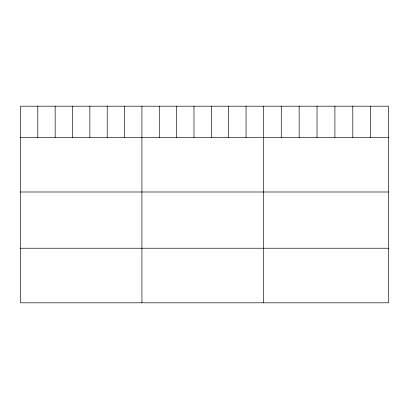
<?xml version="1.0" encoding="UTF-8"?>
<svg xmlns="http://www.w3.org/2000/svg" width="409" height="409" viewBox="0 0 409 409"><rect width="100%" height="100%" fill="white"/><g stroke="black" fill="none" stroke-linecap="round" stroke-linejoin="round"><path stroke-width="0.61" d="M388.55 137.414L388.55 302.813L20.45 302.813L20.45 106.187L388.55 106.187L388.55 137.414L20.45 137.414M20.45 191.995L388.55 191.995M20.45 248.232L388.55 248.232M370.672 106.187L370.672 137.414M352.793 106.187L352.793 137.414M334.915 106.187L334.915 137.414M317.031 106.187L317.031 137.414M299.153 106.187L299.153 137.414M281.274 106.187L281.274 137.414M263.396 106.187L263.396 302.813M246.044 106.187L246.044 137.414M228.687 106.187L228.687 137.414M211.335 106.187L211.335 137.414M193.984 106.187L193.984 137.414M176.632 106.187L176.632 137.414M159.275 106.187L159.275 137.414M141.923 106.187L141.923 302.813M124.571 106.187L124.571 137.414M107.214 106.187L107.214 137.414M89.862 106.187L89.862 137.414M72.511 106.187L72.511 137.414M55.159 106.187L55.159 137.414M37.802 106.187L37.802 137.414"/></g></svg>
